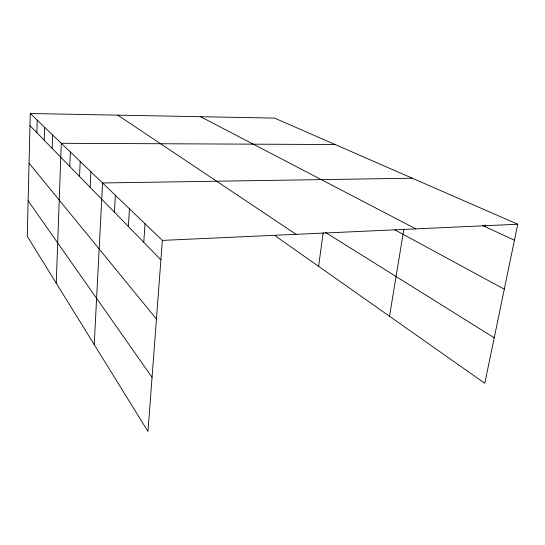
<?xml version="1.0" encoding="UTF-8"?>
<svg xmlns="http://www.w3.org/2000/svg" width="545" height="545" viewBox="0 0 545 545"><rect width="100%" height="100%" fill="white"/><g stroke="black" fill="none" stroke-linecap="round" stroke-linejoin="round"><path stroke-width="0.82" d="M30.268 113.503L27.25 236.305L147.981 431.497L162.362 240.4L30.268 113.503L274.537 118.102L517.75 224.247L484.798 383.305L275.15 235.787M36.856 132.721L37.196 120.159M44.24 140.29L44.629 127.298M52.197 148.444L52.64 134.996M56.237 283.175L61.285 143.301L335.08 144.527M69.787 166.47L70.359 152.021M79.55 176.471L80.197 161.47M90.157 187.344L90.892 171.743M94.21 344.569L102.576 182.963L412.293 178.222M114.409 212.196L115.37 195.26M128.354 226.482L129.458 208.79M143.771 242.28L145.031 223.757M318.614 266.376L323.151 232.804M389.512 316.257L403.859 229.309M484.927 226.597L485.248 224.976M162.362 240.4L517.75 224.247M482.611 225.521L514.439 240.229M200.567 116.705L415.828 228.88M394.907 229.874L504.288 289.204M325.515 232.456L494.22 337.818M117.802 115.152L296.085 234.323M29.968 125.663L160.898 259.829M29.049 163.173L156.442 319.05M28.122 200.778L152.055 377.358"/></g></svg>
